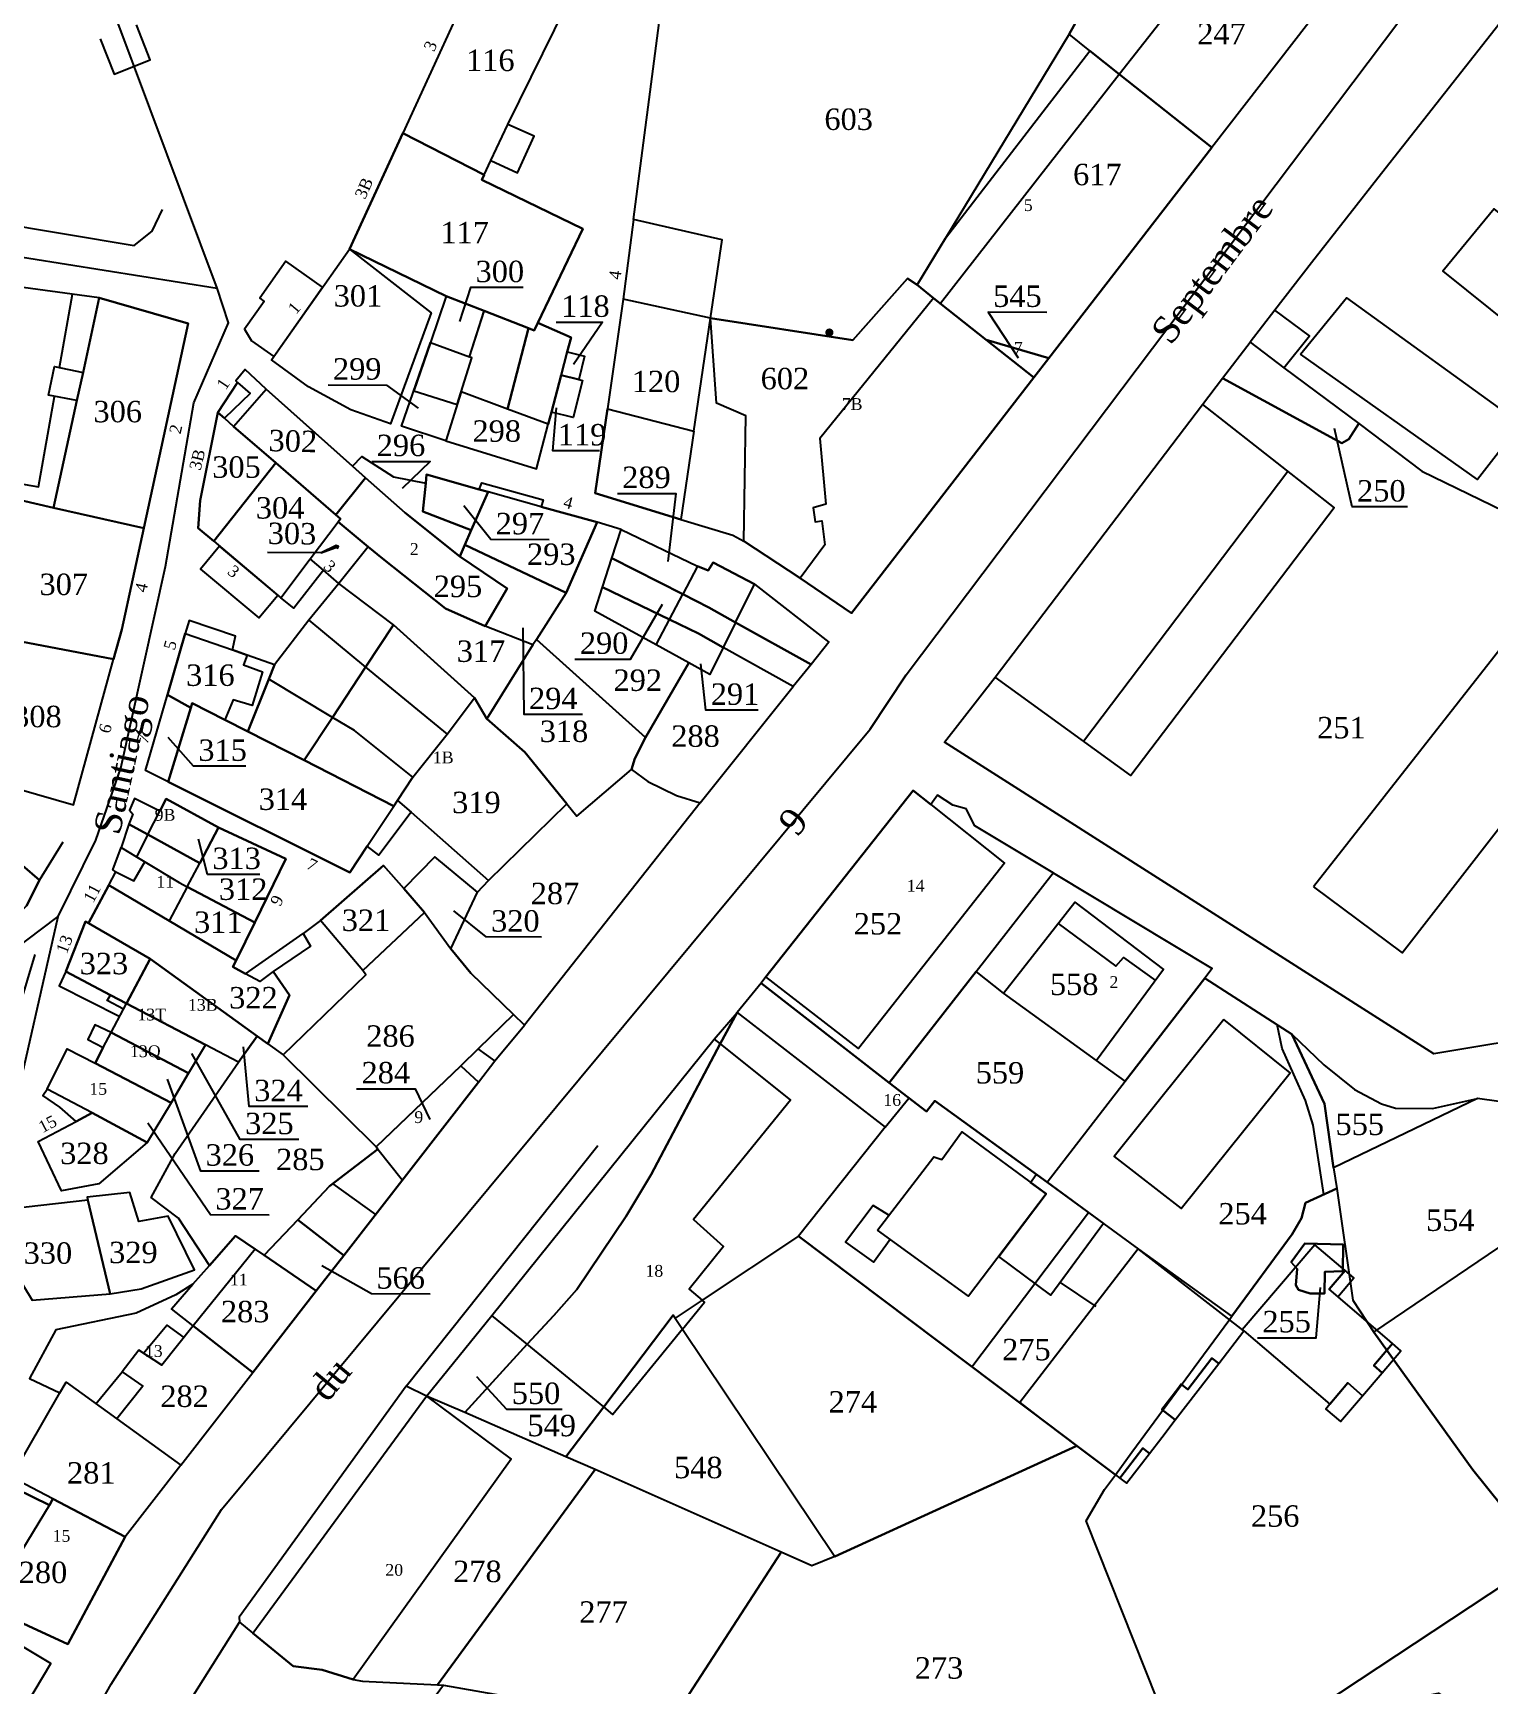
# Model space of a CAD drawing. Extents: x 1207245 to 1207999, y 6153356 to 6154119.
# Drawn here: x 1207515.9 to 1207651.9, y 6153538.1 to 6153692.3 of the extents above; entities that cross this region are included whole.
import ezdxf

# ---------------------------------------------------------------- set-up
doc = ezdxf.new("R2010")
doc.units = 0
doc.linetypes.add('CONTINU', pattern=[0])
doc.layers.get('0').update_dxf_attribs({"linetype": 'CONTINU'})
for name, color, linetype in [('1PARCELLE', 7, 'CONTINU'), ('1TROUPARCELLE', 7, 'CONTINU'), ('1ZONCOMM', 7, 'CONTINU'), ('3BATIDUR', 7, 'CONTINU'), ('3BATILEGER', 7, 'CONTINU'), ('3CHEMIN', 7, 'CONTINU'), ('3CLOTNONMI', 7, 'CONTINU'), ('3FISCLINE', 7, 'CONTINUOUS'), ('3FLECHEPAR', 7, 'CONTINU'), ('3NUMVOIE', 7, 'CONTINU'), ('3PARCELLETEX', 7, 'CONTINU'), ('3SENTIER', 7, 'CONTINU'), ('3ZONCOMMTEX', 7, 'CONTINU')]:
    doc.layers.add(name, color=color, linetype=linetype)
doc.styles.get("Standard").update_dxf_attribs({"font": 'Times New Roman'})

# ---------------------------------------------------------------- blocks, each defined once
blk = doc.blocks.new('CLOTNOMI')
at = {"const_width": 0.38}
blk.add_lwpolyline([(-0.19, 0.37, 1), (0.19, 0.37, 1)], format="xyb", close=True, dxfattribs=at)

msp = doc.modelspace()

# ---------------------------------------------------------------- linework, layer by layer
at = {"layer": '1PARCELLE'}
for points in [[(1207612.66, 6153692.21), (1207615.41, 6153697.13), (1207619.82, 6153697.5), (1207626.75, 6153706.23), (1207629.53, 6153704.02), (1207630, 6153703.64), (1207637.43, 6153697.72), (1207638.05, 6153697.23), (1207625.98, 6153681.64), (1207617.32, 6153688.5), (1207614.59, 6153690.66), (1207612.66, 6153692.21)], [(1207550.45, 6153682.98), (1207558.05, 6153679.1), (1207558.65, 6153680.44), (1207561.15, 6153679.29), (1207562.71, 6153682.71), (1207560.25, 6153683.78), (1207566.78, 6153697.09), (1207561.82, 6153699.38), (1207561.2, 6153699.63), (1207559.94, 6153699.77), (1207558.07, 6153699.64), (1207550.45, 6153682.98)], [(1207579.17, 6153665.7), (1207580.27, 6153673.01), (1207571.99, 6153674.92), (1207574.47, 6153693.98), (1207615.41, 6153697.13), (1207612.66, 6153692.21), (1207601.11, 6153673.18), (1207598.46, 6153668.82), (1207597.58, 6153669.42), (1207592.48, 6153663.66), (1207579.17, 6153665.7)], [(1207598.46, 6153668.82), (1207600.01, 6153667.59), (1207604.92, 6153663.7), (1207610.76, 6153661.96), (1207625.98, 6153681.64), (1207617.32, 6153688.5), (1207614.59, 6153690.66), (1207612.66, 6153692.21), (1207601.11, 6153673.18), (1207598.46, 6153668.82)], [(1207545.47, 6153672.16), (1207554.5, 6153667.76), (1207558.05, 6153666.38), (1207562.17, 6153664.77), (1207562.7, 6153664.56), (1207563.04, 6153665.26), (1207567.24, 6153674.04), (1207557.83, 6153678.61), (1207558.05, 6153679.1), (1207550.45, 6153682.98), (1207545.47, 6153672.16)], [(1207582.3, 6153644.89), (1207582.46, 6153656.6), (1207579.74, 6153657.78), (1207579.17, 6153665.7), (1207580.27, 6153673.01), (1207571.99, 6153674.92), (1207571.03, 6153667.49), (1207569.55, 6153657.23), (1207568.42, 6153649.37), (1207576.39, 6153646.92), (1207581.27, 6153645.44), (1207582.3, 6153644.89)], [(1207545.47, 6153672.16), (1207553.1, 6153666.22), (1207549.28, 6153655.85), (1207545.58, 6153657.16), (1207541.63, 6153659.3), (1207538.17, 6153661.81), (1207545.47, 6153672.16)], [(1207499.31, 6153649.49), (1207510.4, 6153646.39), (1207514.73, 6153648.72), (1207517.84, 6153648.01), (1207520.01, 6153658.01), (1207520.59, 6153660.64), (1207522.1, 6153667.61), (1207502.35, 6153670.27), (1207500.8, 6153662.93), (1207501.4, 6153662.29), (1207499.31, 6153649.49)], [(1207582.3, 6153644.89), (1207582.46, 6153656.6), (1207579.74, 6153657.78), (1207579.17, 6153665.7), (1207592.48, 6153663.66), (1207597.58, 6153669.42), (1207598.46, 6153668.82), (1207600.01, 6153667.59), (1207604.92, 6153663.7), (1207609.37, 6153660.18), (1207592.33, 6153638.16), (1207587.56, 6153641.43), (1207582.3, 6153644.89)], [(1207526.26, 6153646.11), (1207517.84, 6153648.01), (1207520.01, 6153658.01), (1207520.59, 6153660.64), (1207522.1, 6153667.61), (1207530.4, 6153665.2), (1207526.26, 6153646.11)], [(1207558.05, 6153666.38), (1207554.5, 6153667.76), (1207553.03, 6153663.43), (1207556.67, 6153662.11), (1207558.05, 6153666.38)], [(1207562.17, 6153664.77), (1207560.21, 6153657.22), (1207555.89, 6153658.83), (1207554.46, 6153654.27), (1207550.32, 6153655.63), (1207553.03, 6153663.43), (1207556.67, 6153662.11), (1207558.05, 6153666.38), (1207562.17, 6153664.77)], [(1207563.04, 6153665.26), (1207562.7, 6153664.56), (1207562.17, 6153664.77), (1207560.21, 6153657.22), (1207555.89, 6153658.83), (1207554.46, 6153654.27), (1207562.92, 6153651.64), (1207564.02, 6153655.81), (1207564.32, 6153656.94), (1207565.23, 6153660.4), (1207565.79, 6153662.55), (1207566.16, 6153663.91), (1207563.04, 6153665.26)], [(1207604.92, 6153663.7), (1207609.37, 6153660.18), (1207610.76, 6153661.96), (1207604.92, 6153663.7)], [(1207629.58, 6153663.48), (1207632.71, 6153661.07), (1207639.73, 6153655.88), (1207638.78, 6153654.42), (1207638.14, 6153654.04), (1207626.98, 6153660.1), (1207629.58, 6153663.48)], [(1207565.23, 6153660.4), (1207565.79, 6153662.55), (1207567.42, 6153662.15), (1207566.88, 6153659.97), (1207565.23, 6153660.4)], [(1207544.2, 6153647.34), (1207546.97, 6153650.81), (1207545.76, 6153651.89), (1207537.68, 6153659.09), (1207535.73, 6153660.91), (1207534.84, 6153659.87), (1207535.01, 6153659.71), (1207533.16, 6153656.9), (1207533.79, 6153656.36), (1207534.65, 6153655.61), (1207538.59, 6153652.2), (1207544.2, 6153647.34)], [(1207564.32, 6153656.94), (1207565.23, 6153660.4), (1207566.88, 6153659.97), (1207567.23, 6153659.88), (1207566.36, 6153656.45), (1207564.32, 6153656.94)], [(1207639.73, 6153655.88), (1207645.61, 6153651.41), (1207663.09, 6153642.94), (1207697.58, 6153626.35), (1207669.75, 6153600.86), (1207646.72, 6153597.04), (1207601.03, 6153626.12), (1207605.75, 6153632.2), (1207625.12, 6153657.65), (1207626.98, 6153660.1), (1207638.14, 6153654.04), (1207638.78, 6153654.42), (1207639.73, 6153655.88)], [(1207538.59, 6153652.2), (1207534.65, 6153655.61), (1207533.79, 6153656.36), (1207533.16, 6153656.9), (1207531.53, 6153648.69), (1207531.34, 6153646.09), (1207532.79, 6153644.88), (1207538.59, 6153652.2)], [(1207544.41, 6153646.71), (1207544.62, 6153646.98), (1207544.2, 6153647.34), (1207538.59, 6153652.2), (1207532.79, 6153644.88), (1207539.05, 6153639.61), (1207541.79, 6153643.24), (1207544.41, 6153646.71)], [(1207556.83, 6153645.92), (1207556.23, 6153644.54), (1207555.76, 6153643.47), (1207550.67, 6153647.52), (1207546.97, 6153650.81), (1207545.76, 6153651.89), (1207546.63, 6153652.8), (1207549.56, 6153650.9), (1207552.58, 6153650.31), (1207552.3, 6153647.65), (1207556.83, 6153645.92)], [(1207558.13, 6153636.97), (1207554.42, 6153638.59), (1207548.54, 6153643.26), (1207547.2, 6153644.37), (1207544.41, 6153646.71), (1207544.62, 6153646.98), (1207544.2, 6153647.34), (1207546.97, 6153650.81), (1207550.67, 6153647.52), (1207555.76, 6153643.47), (1207560.18, 6153640.47), (1207558.13, 6153636.97)], [(1207557.58, 6153649.71), (1207558.4, 6153649.48), (1207556.83, 6153645.92), (1207552.3, 6153647.65), (1207552.58, 6153650.31), (1207552.66, 6153651.1), (1207557.58, 6153649.71)], [(1207568.58, 6153646.65), (1207565.7, 6153640.07), (1207556.23, 6153644.54), (1207556.83, 6153645.92), (1207558.4, 6153649.48), (1207557.58, 6153649.71), (1207557.81, 6153650.34), (1207563.56, 6153648.75), (1207563.35, 6153648.11), (1207568.58, 6153646.65)], [(1207510.4, 6153646.39), (1207508.29, 6153636.77), (1207512.14, 6153636.02), (1207523.44, 6153633.86), (1207524.21, 6153636.65), (1207526.26, 6153646.11), (1207517.84, 6153648.01), (1207514.73, 6153648.72), (1207510.4, 6153646.39)], [(1207547.2, 6153644.37), (1207544.46, 6153640.95), (1207543.04, 6153642.17), (1207540.26, 6153638.64), (1207539.05, 6153639.61), (1207541.79, 6153643.24), (1207544.41, 6153646.71), (1207547.2, 6153644.37)], [(1207577.14, 6153633.52), (1207574.09, 6153635.2), (1207568.39, 6153638.36), (1207569.1, 6153640.61), (1207569.96, 6153643.31), (1207570.83, 6153645.99), (1207568.58, 6153646.65), (1207565.7, 6153640.07), (1207562.94, 6153635.72), (1207573.12, 6153626.57), (1207577.14, 6153633.52)], [(1207569.96, 6153643.31), (1207570.83, 6153645.99), (1207577.97, 6153642.57), (1207578.97, 6153642.14), (1207579.43, 6153642.91), (1207583.27, 6153640.86), (1207590.22, 6153635.45), (1207588.56, 6153633.37), (1207581.51, 6153637.3), (1207579.02, 6153638.69), (1207576.58, 6153639.94), (1207569.96, 6153643.31)], [(1207565.7, 6153640.07), (1207562.94, 6153635.72), (1207562.59, 6153635.21), (1207558.13, 6153636.97), (1207560.18, 6153640.47), (1207555.76, 6153643.47), (1207556.23, 6153644.54), (1207565.7, 6153640.07)], [(1207535.97, 6153627.11), (1207541.23, 6153624.44), (1207543.87, 6153628.43), (1207546.96, 6153633.13), (1207549.58, 6153637.08), (1207557.15, 6153630.27), (1207558.29, 6153628.3), (1207562.59, 6153635.21), (1207558.13, 6153636.97), (1207554.42, 6153638.59), (1207548.54, 6153643.26), (1207547.2, 6153644.37), (1207544.46, 6153640.95), (1207541.66, 6153637.5), (1207538.47, 6153633.35), (1207537.93, 6153632), (1207535.97, 6153627.11)], [(1207569.1, 6153640.61), (1207569.96, 6153643.31), (1207576.58, 6153639.94), (1207579.02, 6153638.69), (1207581.51, 6153637.3), (1207588.56, 6153633.37), (1207586.91, 6153631.31), (1207580.36, 6153634.97), (1207578.06, 6153636.27), (1207575.35, 6153637.59), (1207569.1, 6153640.61)], [(1207577.14, 6153633.52), (1207574.09, 6153635.2), (1207568.39, 6153638.36), (1207569.1, 6153640.61), (1207575.35, 6153637.59), (1207578.06, 6153636.27), (1207580.36, 6153634.97), (1207579.12, 6153632.44), (1207577.14, 6153633.52)], [(1207508.29, 6153636.77), (1207505.55, 6153624.26), (1207509.52, 6153623.19), (1207519.7, 6153620.26), (1207523.44, 6153633.86), (1207512.14, 6153636.02), (1207508.29, 6153636.77)], [(1207530.64, 6153629.34), (1207530.77, 6153629.78), (1207533.84, 6153628.2), (1207535.97, 6153627.11), (1207537.93, 6153632), (1207538.47, 6153633.35), (1207535.91, 6153634.25), (1207534.54, 6153634.73), (1207534.81, 6153636.01), (1207530.5, 6153637.49), (1207530.12, 6153636.27), (1207528.47, 6153630.55), (1207530.64, 6153629.34)], [(1207558.46, 6153613.2), (1207565.76, 6153620.38), (1207561.83, 6153625.18), (1207558.29, 6153628.3), (1207557.15, 6153630.27), (1207549.58, 6153637.08), (1207546.96, 6153633.13), (1207543.87, 6153628.43), (1207541.23, 6153624.44), (1207549.6, 6153620.16), (1207549.95, 6153620.69), (1207551.21, 6153619.59), (1207558.46, 6153613.2)], [(1207565.76, 6153620.38), (1207566.7, 6153619.21), (1207571.8, 6153623.56), (1207572.12, 6153624.59), (1207573.12, 6153626.57), (1207562.94, 6153635.72), (1207562.59, 6153635.21), (1207558.29, 6153628.3), (1207561.83, 6153625.18), (1207565.76, 6153620.38)], [(1207571.8, 6153623.56), (1207573.32, 6153622.44), (1207576.01, 6153621.14), (1207578.2, 6153620.45), (1207586.91, 6153631.31), (1207580.36, 6153634.97), (1207579.12, 6153632.44), (1207577.14, 6153633.52), (1207573.12, 6153626.57), (1207572.12, 6153624.59), (1207571.8, 6153623.56)], [(1207530.64, 6153629.34), (1207528.53, 6153622.41), (1207526.42, 6153623.47), (1207528.47, 6153630.55), (1207530.64, 6153629.34)], [(1207530.64, 6153629.34), (1207530.77, 6153629.78), (1207533.84, 6153628.2), (1207535.97, 6153627.11), (1207541.23, 6153624.44), (1207549.6, 6153620.16), (1207549.95, 6153620.69), (1207551.21, 6153619.59), (1207548.2, 6153615.59), (1207547.13, 6153616.42), (1207545.51, 6153613.97), (1207528.53, 6153622.41), (1207530.64, 6153629.34)], [(1207561.82, 6153599.7), (1207560.78, 6153600.71), (1207556.81, 6153604.57), (1207554.94, 6153606.84), (1207557.43, 6153612.13), (1207558.46, 6153613.2), (1207565.76, 6153620.38), (1207566.7, 6153619.21), (1207571.8, 6153623.56), (1207573.32, 6153622.44), (1207576.01, 6153621.14), (1207578.2, 6153620.45), (1207561.82, 6153599.7)], [(1207583.9, 6153603.64), (1207595.85, 6153594.31), (1207603.97, 6153604.72), (1207611.18, 6153613.92), (1207603.87, 6153618.31), (1207603.06, 6153619.9), (1207601.79, 6153620.25), (1207600.38, 6153621.18), (1207599.74, 6153620.31), (1207598.1, 6153621.61), (1207584.35, 6153604.23), (1207583.9, 6153603.64)], [(1207524.87, 6153618.48), (1207526.64, 6153617.5), (1207531.48, 6153614.83), (1207533.24, 6153618.17), (1207528.36, 6153620.82), (1207527.77, 6153619.69), (1207525.39, 6153620.86), (1207524.91, 6153619.79), (1207525.22, 6153619.39), (1207524.87, 6153618.48)], [(1207497.29, 6153610.81), (1207498.88, 6153612.21), (1207497.67, 6153614.12), (1207499, 6153618.65), (1207500.24, 6153618.26), (1207498.86, 6153615.82), (1207504.04, 6153611.68), (1207505.2, 6153612.74), (1207509.76, 6153609.17), (1207511.44, 6153610.94), (1207514.93, 6153614.62), (1207516.52, 6153613.24), (1207515.3, 6153610.86), (1207513.46, 6153609.01), (1207508.63, 6153604.05), (1207506.98, 6153605.24), (1207505.52, 6153603.19), (1207504.84, 6153602.56), (1207500.04, 6153607.14), (1207499.62, 6153607.62), (1207498.78, 6153608.62), (1207497.29, 6153610.81)], [(1207524.15, 6153616.3), (1207525.57, 6153615.43), (1207526.36, 6153614.95), (1207529.55, 6153613.02), (1207530.32, 6153612.62), (1207536.62, 6153609.29), (1207539.53, 6153615.24), (1207533.24, 6153618.17), (1207531.48, 6153614.83), (1207526.64, 6153617.5), (1207524.87, 6153618.48), (1207524.15, 6153616.3)], [(1207720.65, 6153615.18), (1207724.72, 6153618.16), (1207742.54, 6153601.88), (1207721.75, 6153590.43), (1207692.89, 6153570.18), (1207659.84, 6153546.45), (1207656.99, 6153549.96), (1207650.35, 6153558.2), (1207641.13, 6153571.05), (1207663.51, 6153586.21), (1207671.93, 6153587.02), (1207675.68, 6153587.39), (1207677.84, 6153582.68), (1207683.01, 6153586.68), (1207720.65, 6153615.18)], [(1207523, 6153612.78), (1207523.66, 6153614.01), (1207523.37, 6153614.22), (1207524.15, 6153616.3), (1207525.57, 6153615.43), (1207526.36, 6153614.95), (1207529.55, 6153613.02), (1207530.32, 6153612.62), (1207536.62, 6153609.29), (1207534.88, 6153605.74), (1207528.64, 6153609.44), (1207523, 6153612.78)], [(1207554.94, 6153606.84), (1207557.43, 6153612.13), (1207553.45, 6153615.41), (1207550.53, 6153612.45), (1207552.47, 6153610.21), (1207554.94, 6153606.84)], [(1207541.13, 6153608.26), (1207541.81, 6153607.09), (1207538.34, 6153604.72), (1207539.87, 6153602.51), (1207537.84, 6153597.96), (1207539.26, 6153596.93), (1207546.99, 6153604.41), (1207546.72, 6153604.81), (1207552.47, 6153610.21), (1207550.53, 6153612.45), (1207548.64, 6153614.62), (1207542.77, 6153609.48), (1207541.13, 6153608.26)], [(1207625.33, 6153604.1), (1207617.89, 6153594.49), (1207615.23, 6153596.42), (1207606.54, 6153602.69), (1207603.97, 6153604.72), (1207611.18, 6153613.92), (1207626.02, 6153605.01), (1207625.33, 6153604.1)], [(1207523, 6153612.78), (1207528.64, 6153609.44), (1207534.88, 6153605.74), (1207534.58, 6153605.14), (1207535.74, 6153604.51), (1207541.13, 6153608.26), (1207541.81, 6153607.09), (1207538.34, 6153604.72), (1207539.87, 6153602.51), (1207537.84, 6153597.96), (1207536.83, 6153598.69), (1207526.85, 6153605.91), (1207521.11, 6153609.22), (1207523, 6153612.78)], [(1207521.11, 6153609.22), (1207526.85, 6153605.91), (1207524.64, 6153601.73), (1207523.14, 6153602.52), (1207518.97, 6153604.71), (1207520.82, 6153609.39), (1207521.11, 6153609.22)], [(1207560.78, 6153600.71), (1207557.48, 6153597.49), (1207555.85, 6153595.91), (1207547.97, 6153588.34), (1207539.26, 6153596.93), (1207546.99, 6153604.41), (1207546.72, 6153604.81), (1207552.47, 6153610.21), (1207554.94, 6153606.84), (1207556.81, 6153604.57), (1207560.78, 6153600.71)], [(1207526.85, 6153605.91), (1207536.83, 6153598.69), (1207535.1, 6153596.24), (1207532.02, 6153597.86), (1207524.64, 6153601.73), (1207526.85, 6153605.91)], [(1207595.85, 6153594.31), (1207599.33, 6153591.64), (1207600.11, 6153592.63), (1207610.61, 6153585.04), (1207617.89, 6153594.49), (1207615.23, 6153596.42), (1207606.54, 6153602.69), (1207603.97, 6153604.72), (1207595.85, 6153594.31)], [(1207581.66, 6153600.9), (1207595.48, 6153590.18), (1207587.4, 6153580.02), (1207608.31, 6153564.25), (1207609.17, 6153563.6), (1207613.39, 6153560.44), (1207616.98, 6153557.74), (1207618.53, 6153559.85), (1207625.2, 6153568.92), (1207627.66, 6153572.26), (1207627.86, 6153572.53), (1207619.16, 6153578.79), (1207610.61, 6153585.04), (1207600.11, 6153592.63), (1207599.33, 6153591.64), (1207595.85, 6153594.31), (1207583.9, 6153603.64), (1207581.66, 6153600.9)], [(1207637.65, 6153584.45), (1207634.75, 6153583.11), (1207634.35, 6153581.68), (1207633.5, 6153580.2), (1207627.86, 6153572.53), (1207619.16, 6153578.79), (1207610.61, 6153585.04), (1207617.89, 6153594.49), (1207625.33, 6153604.1), (1207633.47, 6153598.87), (1207636.5, 6153592.36), (1207637.36, 6153586.39), (1207637.65, 6153584.45)], [(1207524.64, 6153601.73), (1207532.02, 6153597.86), (1207530.43, 6153595.21), (1207523.22, 6153599.01), (1207524.36, 6153601.19), (1207522.85, 6153602.02), (1207523.14, 6153602.52), (1207524.64, 6153601.73)], [(1207530.43, 6153595.21), (1207523.22, 6153599.01), (1207521.68, 6153599.74), (1207521.02, 6153598.37), (1207522.48, 6153597.63), (1207521.71, 6153596.15), (1207528.8, 6153592.47), (1207530.43, 6153595.21)], [(1207540.64, 6153581.53), (1207544.93, 6153578.2), (1207557.5, 6153594.37), (1207559.05, 6153596.38), (1207561.82, 6153599.7), (1207560.78, 6153600.71), (1207557.48, 6153597.49), (1207555.85, 6153595.91), (1207547.97, 6153588.34), (1207548.12, 6153588.12), (1207543.59, 6153584.66), (1207540.64, 6153581.53)], [(1207556.23, 6153563.55), (1207552.65, 6153565.07), (1207558.75, 6153572.6), (1207579.51, 6153598.4), (1207581.66, 6153600.9), (1207580.09, 6153597.95), (1207573.62, 6153585.76), (1207571.29, 6153581.86), (1207566.69, 6153575.03), (1207564.54, 6153572.61), (1207562.05, 6153569.91), (1207556.23, 6153563.55)], [(1207565.67, 6153559.4), (1207556.23, 6153563.55), (1207562.05, 6153569.91), (1207564.54, 6153572.61), (1207566.69, 6153575.03), (1207571.29, 6153581.86), (1207573.62, 6153585.76), (1207580.09, 6153597.95), (1207581.66, 6153600.9), (1207595.48, 6153590.18), (1207587.4, 6153580.02), (1207578.39, 6153574.02), (1207575.88, 6153572.34), (1207575.7, 6153572.62), (1207569.21, 6153564.06), (1207565.67, 6153559.4)], [(1207536.83, 6153598.69), (1207537.84, 6153597.96), (1207539.26, 6153596.93), (1207547.97, 6153588.34), (1207548.12, 6153588.12), (1207543.59, 6153584.66), (1207540.64, 6153581.53), (1207537.5, 6153578.22), (1207536.67, 6153578.78), (1207534.82, 6153580.04), (1207532.39, 6153577.28), (1207529.5, 6153581.7), (1207526.96, 6153583.63), (1207529.19, 6153587.74), (1207535.1, 6153596.24), (1207536.83, 6153598.69)], [(1207650.81, 6153592.85), (1207637.36, 6153586.39), (1207636.5, 6153592.36), (1207633.47, 6153598.87), (1207636.45, 6153596), (1207639.31, 6153593.71), (1207641.84, 6153592.35), (1207643.13, 6153591.95), (1207646.59, 6153591.92), (1207650.81, 6153592.85)], [(1207521.71, 6153596.15), (1207528.8, 6153592.47), (1207526.58, 6153588.74), (1207521.43, 6153591.51), (1207519.94, 6153590.71), (1207518.42, 6153592.06), (1207516.82, 6153593.15), (1207517.25, 6153593.74), (1207519.11, 6153597.49), (1207521.71, 6153596.15)], [(1207641.13, 6153571.05), (1207663.51, 6153586.21), (1207671.93, 6153587.02), (1207658.56, 6153591.76), (1207650.81, 6153592.85), (1207637.36, 6153586.39), (1207637.65, 6153584.45), (1207639.16, 6153574.02), (1207641.13, 6153571.05)], [(1207519.94, 6153590.71), (1207521.43, 6153591.51), (1207526.58, 6153588.74), (1207522.07, 6153584.9), (1207518.56, 6153584.25), (1207516.38, 6153588.83), (1207519.94, 6153590.71)], [(1207614.26, 6153553.44), (1207615.98, 6153556.37), (1207616.98, 6153557.74), (1207618.53, 6153559.85), (1207625.2, 6153568.92), (1207627.66, 6153572.26), (1207627.86, 6153572.53), (1207633.5, 6153580.2), (1207634.35, 6153581.68), (1207634.75, 6153583.11), (1207637.65, 6153584.45), (1207639.16, 6153574.02), (1207641.13, 6153571.05), (1207650.35, 6153558.2), (1207656.99, 6153549.96), (1207624.25, 6153528.31), (1207614.26, 6153553.44)], [(1207521.03, 6153583.38), (1207510.84, 6153582.21), (1207515.83, 6153574.02), (1207523.11, 6153574.61), (1207521.03, 6153583.38)], [(1207521.03, 6153583.38), (1207523.11, 6153574.61), (1207526.01, 6153575.08), (1207530.99, 6153576.86), (1207528.52, 6153581.88), (1207525.79, 6153581.38), (1207524.94, 6153584.09), (1207520.97, 6153583.65), (1207521.03, 6153583.38)], [(1207540.64, 6153581.53), (1207544.93, 6153578.2), (1207542.35, 6153574.89), (1207537.5, 6153578.22), (1207540.64, 6153581.53)], [(1207532.39, 6153577.28), (1207534.82, 6153580.04), (1207536.67, 6153578.78), (1207537.5, 6153578.22), (1207542.35, 6153574.89), (1207536.44, 6153567.28), (1207530.88, 6153571.63), (1207528.83, 6153573.23), (1207530.85, 6153575.53), (1207532.39, 6153577.28)], [(1207590.78, 6153550.09), (1207613.39, 6153560.44), (1207609.17, 6153563.6), (1207608.31, 6153564.25), (1207587.4, 6153580.02), (1207578.39, 6153574.02), (1207575.88, 6153572.34), (1207576.57, 6153571.32), (1207590.78, 6153550.09)], [(1207634.67, 6153579.33), (1207633.39, 6153577.57), (1207633.96, 6153576.97), (1207633.84, 6153575.44), (1207634.09, 6153575.01), (1207635.18, 6153574.66), (1207636.52, 6153574.67), (1207636.54, 6153576.68), (1207638.21, 6153576.74), (1207638.24, 6153579.23), (1207634.67, 6153579.33)], [(1207536.44, 6153567.28), (1207530.88, 6153571.63), (1207528.83, 6153573.23), (1207530.85, 6153575.53), (1207529.24, 6153574.54), (1207525.56, 6153572.82), (1207518.03, 6153571.26), (1207515.59, 6153566.72), (1207518.43, 6153565.38), (1207519, 6153566.37), (1207523.74, 6153562.95), (1207529.72, 6153558.63), (1207536.44, 6153567.28)], [(1207568.41, 6153558.24), (1207565.67, 6153559.4), (1207569.21, 6153564.06), (1207575.7, 6153572.62), (1207575.88, 6153572.34), (1207576.57, 6153571.32), (1207590.78, 6153550.09), (1207588.65, 6153549.22), (1207585.78, 6153550.51), (1207568.41, 6153558.24)], [(1207518.43, 6153565.38), (1207519, 6153566.37), (1207523.74, 6153562.95), (1207529.72, 6153558.63), (1207524.52, 6153551.93), (1207517.75, 6153555.48), (1207517.44, 6153554.91), (1207512.77, 6153557.17), (1207513.16, 6153557.9), (1207513.9, 6153557.5), (1207518.43, 6153565.38)], [(1207553.67, 6153538.12), (1207568.41, 6153558.24), (1207565.67, 6153559.4), (1207556.23, 6153563.55), (1207552.65, 6153565.07), (1207550.77, 6153565.99), (1207535.16, 6153544.45), (1207535.19, 6153543.96), (1207536.45, 6153542.96), (1207540.21, 6153539.85), (1207542.9, 6153539.51), (1207545.8, 6153538.63), (1207546.68, 6153538.47), (1207553.67, 6153538.12)], [(1207620.67, 6153525.75), (1207624.49, 6153527.63), (1207624.25, 6153528.31), (1207614.26, 6153553.44), (1207615.98, 6153556.37), (1207616.98, 6153557.74), (1207613.39, 6153560.44), (1207590.78, 6153550.09), (1207588.65, 6153549.22), (1207585.78, 6153550.51), (1207575.32, 6153534.39), (1207620.67, 6153525.75)], [(1207554.24, 6153538.1), (1207566.86, 6153535.87), (1207575.32, 6153534.39), (1207585.78, 6153550.51), (1207568.41, 6153558.24), (1207553.67, 6153538.12), (1207554.24, 6153538.1)], [(1207524.52, 6153551.93), (1207517.75, 6153555.48), (1207517.44, 6153554.91), (1207512.77, 6153557.17), (1207508.03, 6153547.05), (1207519.16, 6153541.93), (1207524.52, 6153551.93)], [(1207503.27, 6153545.71), (1207492.88, 6153549.61), (1207486.32, 6153532.55), (1207484.23, 6153527.48), (1207473.86, 6153503.1), (1207487.81, 6153496.76), (1207488.33, 6153496.22), (1207490.49, 6153494.68), (1207517.59, 6153540.11), (1207509.62, 6153544.87), (1207503.27, 6153545.71)], [(1207659.84, 6153546.45), (1207656.99, 6153549.96), (1207624.25, 6153528.31), (1207624.49, 6153527.63), (1207632.6, 6153531.65), (1207637.97, 6153534.74), (1207640.1, 6153535.77), (1207642.86, 6153536.49), (1207647.15, 6153537.35), (1207652.78, 6153533.33), (1207653.63, 6153532.72), (1207655.45, 6153535.34), (1207660.44, 6153531.65), (1207669.59, 6153534.69), (1207659.84, 6153546.45)], [(1207537.69, 6153515.63), (1207519.12, 6153518.5), (1207535.19, 6153543.96), (1207536.45, 6153542.96), (1207540.21, 6153539.85), (1207542.9, 6153539.51), (1207545.8, 6153538.63), (1207546.68, 6153538.47), (1207553.67, 6153538.12), (1207554.24, 6153538.1), (1207548.1, 6153529.76), (1207540.47, 6153519.4), (1207537.69, 6153515.63)]]:
    msp.add_lwpolyline(points, close=True, dxfattribs=at)
msp.add_lwpolyline([(1207659.48, 6153701.64), (1207641.82, 6153679.22), (1207635.28, 6153670.87), (1207631.88, 6153666.44), (1207629.58, 6153663.48), (1207632.71, 6153661.07), (1207639.73, 6153655.88), (1207645.61, 6153651.41), (1207663.09, 6153642.94), (1207697.58, 6153626.35), (1207722.03, 6153648.53), (1207727.5, 6153653.58), (1207732.37, 6153659.89), (1207744.49, 6153680.6), (1207749.44, 6153688.99)], dxfattribs=at)
at = {"layer": '1TROUPARCELLE'}
msp.add_lwpolyline([(1207634.09, 6153575.01), (1207633.84, 6153575.44), (1207633.96, 6153576.97), (1207633.39, 6153577.57), (1207634.67, 6153579.33), (1207638.24, 6153579.23), (1207638.21, 6153576.74), (1207636.54, 6153576.68), (1207636.52, 6153574.67), (1207635.18, 6153574.66), (1207634.09, 6153575.01)], close=True, dxfattribs=at)
at = {"layer": '1ZONCOMM'}
for points in [[(1207450.02, 6153434.29), (1207453.92, 6153438.85), (1207457.57, 6153444.26), (1207473.57, 6153454.8), (1207494.66, 6153487.86), (1207523.22, 6153538.19), (1207533.52, 6153554.5), (1207594.07, 6153627.35), (1207597.46, 6153632.4), (1207650.7, 6153703.04), (1207645.2, 6153719.33), (1207644.94, 6153747.03)], [(1207450.02, 6153434.29), (1207453.92, 6153438.85), (1207457.57, 6153444.26), (1207473.57, 6153454.8), (1207494.66, 6153487.86), (1207523.22, 6153538.19), (1207533.52, 6153554.5), (1207594.07, 6153627.35), (1207597.46, 6153632.4), (1207650.7, 6153703.04), (1207645.2, 6153719.33), (1207644.94, 6153747.03)], [(1207513.88, 6153590.48), (1207518.25, 6153609.85), (1207521.77, 6153616.97), (1207524.12, 6153623.69), (1207528.3, 6153642.53), (1207530.94, 6153657.81), (1207534.16, 6153665.28), (1207533.12, 6153668.5), (1207523.67, 6153693.73), (1207513.19, 6153721.74)], [(1207404.64, 6153652.74), (1207412.51, 6153660.37), (1207427.86, 6153662.38), (1207434.79, 6153664.69), (1207444.41, 6153667.1), (1207452.64, 6153672.52), (1207472.3, 6153678.64), (1207489.4, 6153675.64), (1207501.42, 6153673.54), (1207533.12, 6153668.5)], [(1207421.69, 6153515.15), (1207480.48, 6153577.72), (1207490.54, 6153588.06), (1207492.15, 6153590.15), (1207518.25, 6153609.85)]]:
    msp.add_lwpolyline(points, dxfattribs=at)
at = {"layer": '3BATIDUR'}
for points in [[(1207617.32, 6153688.5), (1207629.53, 6153704.02), (1207630, 6153703.64), (1207637.43, 6153697.72), (1207638.05, 6153697.23), (1207625.98, 6153681.64), (1207617.32, 6153688.5)], [(1207558.07, 6153699.64), (1207550.45, 6153682.98), (1207558.05, 6153679.1), (1207558.65, 6153680.44), (1207561.15, 6153679.29), (1207562.71, 6153682.71), (1207560.25, 6153683.78), (1207566.78, 6153697.09), (1207561.82, 6153699.38), (1207561.14, 6153698.12), (1207558.07, 6153699.64)], [(1207601.11, 6153673.18), (1207614.59, 6153690.66), (1207617.32, 6153688.5), (1207625.98, 6153681.64), (1207610.76, 6153661.96), (1207604.92, 6153663.7), (1207600.01, 6153667.59), (1207598.46, 6153668.82), (1207601.11, 6153673.18)], [(1207562.17, 6153664.77), (1207558.05, 6153666.38), (1207554.5, 6153667.76), (1207545.47, 6153672.16), (1207550.45, 6153682.98), (1207558.05, 6153679.1), (1207557.83, 6153678.61), (1207567.24, 6153674.04), (1207563.04, 6153665.26), (1207562.7, 6153664.56), (1207562.17, 6153664.77)], [(1207663.17, 6153657.56), (1207667.88, 6153663.47), (1207652.35, 6153675.93), (1207647.56, 6153670.1), (1207663.17, 6153657.56)], [(1207545.47, 6153672.16), (1207553.1, 6153666.22), (1207549.28, 6153655.85), (1207545.58, 6153657.16), (1207541.63, 6153659.3), (1207538.17, 6153661.81), (1207545.47, 6153672.16)], [(1207520.59, 6153660.64), (1207520.01, 6153658.01), (1207517.84, 6153648.01), (1207526.26, 6153646.11), (1207530.4, 6153665.2), (1207522.1, 6153667.61), (1207520.59, 6153660.64)], [(1207554.5, 6153667.76), (1207553.03, 6153663.43), (1207551.47, 6153658.92), (1207555.52, 6153657.65), (1207556.89, 6153662.02), (1207556.67, 6153662.11), (1207558.05, 6153666.37), (1207554.5, 6153667.76)], [(1207604.92, 6153663.7), (1207600.01, 6153667.59), (1207589.38, 6153654.48), (1207589.94, 6153648.35), (1207588.76, 6153648.01), (1207588.96, 6153646.68), (1207589.57, 6153646.8), (1207589.86, 6153644.56), (1207587.56, 6153641.43), (1207592.33, 6153638.16), (1207609.37, 6153660.18), (1207604.92, 6153663.7)], [(1207634.28, 6153662.34), (1207638.57, 6153667.62), (1207654.83, 6153655.83), (1207650.78, 6153650.66), (1207634.28, 6153662.34)], [(1207560.21, 6153657.22), (1207555.89, 6153658.83), (1207556.89, 6153662.02), (1207556.67, 6153662.11), (1207558.05, 6153666.38), (1207562.17, 6153664.77), (1207560.21, 6153657.22)], [(1207577.61, 6153655.16), (1207579.17, 6153665.7), (1207571.03, 6153667.49), (1207569.55, 6153657.23), (1207577.61, 6153655.16)], [(1207632.71, 6153661.07), (1207635.11, 6153664.05), (1207631.88, 6153666.44), (1207629.58, 6153663.48), (1207632.71, 6153661.07)], [(1207560.21, 6153657.22), (1207562.17, 6153664.77), (1207562.7, 6153664.56), (1207563.04, 6153665.26), (1207566.16, 6153663.91), (1207565.79, 6153662.55), (1207565.23, 6153660.4), (1207564.32, 6153656.94), (1207564.02, 6153655.81), (1207560.21, 6153657.22)], [(1207604.92, 6153663.7), (1207610.76, 6153661.96), (1207609.37, 6153660.18), (1207604.92, 6153663.7)], [(1207565.23, 6153660.4), (1207565.79, 6153662.55), (1207567.42, 6153662.15), (1207566.88, 6153659.97), (1207565.23, 6153660.4)], [(1207520.59, 6153660.64), (1207520.01, 6153658.01), (1207517.36, 6153658.52), (1207517.93, 6153661.2), (1207520.59, 6153660.64)], [(1207565.23, 6153660.4), (1207566.88, 6153659.97), (1207567.23, 6153659.88), (1207566.36, 6153656.45), (1207564.32, 6153656.94), (1207565.23, 6153660.4)], [(1207533.79, 6153656.36), (1207533.16, 6153656.9), (1207535.01, 6153659.71), (1207536.19, 6153658.69), (1207533.79, 6153656.36)], [(1207544.2, 6153647.34), (1207538.59, 6153652.2), (1207534.65, 6153655.61), (1207537.68, 6153659.09), (1207545.76, 6153651.89), (1207546.97, 6153650.81), (1207544.2, 6153647.34)], [(1207560.21, 6153657.22), (1207555.89, 6153658.83), (1207554.46, 6153654.27), (1207562.92, 6153651.64), (1207564.02, 6153655.81), (1207560.21, 6153657.22)], [(1207533.16, 6153656.9), (1207533.79, 6153656.36), (1207534.65, 6153655.61), (1207538.59, 6153652.2), (1207532.79, 6153644.88), (1207531.34, 6153646.09), (1207531.53, 6153648.69), (1207533.16, 6153656.9)], [(1207577.61, 6153655.16), (1207576.39, 6153646.92), (1207568.42, 6153649.37), (1207569.55, 6153657.23), (1207577.61, 6153655.16)], [(1207605.75, 6153632.2), (1207625.12, 6153657.65), (1207637.41, 6153648), (1207618.44, 6153623.01), (1207605.75, 6153632.2)], [(1207541.79, 6153643.24), (1207544.41, 6153646.71), (1207544.62, 6153646.98), (1207544.2, 6153647.34), (1207538.59, 6153652.2), (1207532.79, 6153644.88), (1207539.05, 6153639.61), (1207541.79, 6153643.24)], [(1207556.83, 6153645.92), (1207556.23, 6153644.54), (1207555.76, 6153643.47), (1207550.67, 6153647.52), (1207546.97, 6153650.81), (1207545.76, 6153651.89), (1207546.63, 6153652.8), (1207549.56, 6153650.9), (1207552.58, 6153650.31), (1207552.3, 6153647.65), (1207556.83, 6153645.92)], [(1207555.76, 6153643.47), (1207550.67, 6153647.52), (1207546.97, 6153650.81), (1207544.2, 6153647.34), (1207544.62, 6153646.98), (1207544.41, 6153646.71), (1207547.2, 6153644.37), (1207548.54, 6153643.26), (1207554.42, 6153638.59), (1207558.13, 6153636.97), (1207560.18, 6153640.47), (1207555.76, 6153643.47)], [(1207556.83, 6153645.92), (1207558.4, 6153649.48), (1207557.58, 6153649.71), (1207552.66, 6153651.1), (1207552.58, 6153650.31), (1207552.3, 6153647.65), (1207556.83, 6153645.92)], [(1207565.7, 6153640.07), (1207568.58, 6153646.65), (1207563.35, 6153648.11), (1207558.4, 6153649.48), (1207556.83, 6153645.92), (1207556.23, 6153644.54), (1207565.7, 6153640.07)], [(1207512.14, 6153636.02), (1207514.73, 6153648.72), (1207517.84, 6153648.01), (1207526.26, 6153646.11), (1207524.21, 6153636.65), (1207523.44, 6153633.86), (1207512.14, 6153636.02)], [(1207547.2, 6153644.37), (1207544.46, 6153640.95), (1207543.04, 6153642.17), (1207541.79, 6153643.24), (1207544.41, 6153646.71), (1207547.2, 6153644.37)], [(1207576.58, 6153639.94), (1207579.02, 6153638.69), (1207581.51, 6153637.3), (1207583.27, 6153640.86), (1207579.43, 6153642.91), (1207578.97, 6153642.14), (1207577.97, 6153642.57), (1207576.58, 6153639.94)], [(1207546.96, 6153633.13), (1207549.58, 6153637.08), (1207544.46, 6153640.95), (1207541.66, 6153637.5), (1207546.96, 6153633.13)], [(1207580.36, 6153634.97), (1207578.06, 6153636.27), (1207575.35, 6153637.59), (1207576.58, 6153639.94), (1207579.02, 6153638.69), (1207581.51, 6153637.3), (1207580.36, 6153634.97)], [(1207635.48, 6153612.62), (1207643.77, 6153606.47), (1207663.58, 6153631.99), (1207655.62, 6153638.27), (1207635.48, 6153612.62)], [(1207554.58, 6153626.87), (1207557.15, 6153630.27), (1207549.58, 6153637.08), (1207546.96, 6153633.13), (1207554.58, 6153626.87)], [(1207575.35, 6153637.59), (1207578.06, 6153636.27), (1207580.36, 6153634.97), (1207579.12, 6153632.44), (1207577.14, 6153633.52), (1207574.09, 6153635.2), (1207575.35, 6153637.59)], [(1207512.14, 6153636.02), (1207509.52, 6153623.19), (1207519.7, 6153620.26), (1207523.44, 6153633.86), (1207512.14, 6153636.02)], [(1207533.84, 6153628.2), (1207530.77, 6153629.78), (1207530.64, 6153629.34), (1207528.47, 6153630.55), (1207530.12, 6153636.27), (1207534.54, 6153634.73), (1207535.91, 6153634.25), (1207535.57, 6153633.34), (1207537.34, 6153632.7), (1207536.38, 6153629.54), (1207534.6, 6153630.07), (1207533.84, 6153628.2)], [(1207537.93, 6153632), (1207538.47, 6153633.35), (1207535.91, 6153634.25), (1207535.57, 6153633.34), (1207537.34, 6153632.7), (1207536.38, 6153629.54), (1207534.6, 6153630.07), (1207533.84, 6153628.2), (1207535.97, 6153627.11), (1207537.93, 6153632)], [(1207530.64, 6153629.34), (1207528.53, 6153622.41), (1207526.42, 6153623.47), (1207528.47, 6153630.55), (1207530.64, 6153629.34)], [(1207543.87, 6153628.43), (1207537.93, 6153632), (1207535.97, 6153627.11), (1207541.23, 6153624.44), (1207543.87, 6153628.43)], [(1207549.6, 6153620.16), (1207541.23, 6153624.44), (1207535.97, 6153627.11), (1207533.84, 6153628.2), (1207530.77, 6153629.78), (1207530.64, 6153629.34), (1207528.53, 6153622.41), (1207545.51, 6153613.97), (1207547.13, 6153616.42), (1207549.6, 6153620.16)], [(1207551.38, 6153622.85), (1207545.92, 6153627.2), (1207543.87, 6153628.43), (1207541.23, 6153624.44), (1207549.6, 6153620.16), (1207549.95, 6153620.69), (1207551.38, 6153622.85)], [(1207584.35, 6153604.23), (1207598.1, 6153621.61), (1207599.74, 6153620.31), (1207606.64, 6153614.83), (1207593, 6153597.54), (1207584.35, 6153604.23)], [(1207531.48, 6153614.83), (1207526.64, 6153617.5), (1207527.77, 6153619.69), (1207528.36, 6153620.82), (1207533.24, 6153618.17), (1207531.48, 6153614.83)], [(1207531.48, 6153614.83), (1207526.64, 6153617.5), (1207525.57, 6153615.43), (1207526.36, 6153614.95), (1207529.55, 6153613.02), (1207530.32, 6153612.62), (1207531.48, 6153614.83)], [(1207530.32, 6153612.62), (1207531.48, 6153614.83), (1207533.24, 6153618.17), (1207539.53, 6153615.24), (1207536.62, 6153609.29), (1207530.32, 6153612.62)], [(1207511.44, 6153610.94), (1207513.46, 6153609.01), (1207515.3, 6153610.86), (1207516.52, 6153613.24), (1207514.93, 6153614.62), (1207511.44, 6153610.94)], [(1207528.64, 6153609.44), (1207523, 6153612.78), (1207523.66, 6153614.01), (1207525.34, 6153613.17), (1207526.36, 6153614.95), (1207529.55, 6153613.02), (1207530.32, 6153612.62), (1207528.64, 6153609.44)], [(1207552.47, 6153610.21), (1207546.72, 6153604.81), (1207542.77, 6153609.48), (1207548.64, 6153614.62), (1207550.53, 6153612.45), (1207552.47, 6153610.21)], [(1207538.34, 6153604.72), (1207537.09, 6153603.78), (1207535.74, 6153604.51), (1207534.58, 6153605.14), (1207534.88, 6153605.74), (1207528.64, 6153609.44), (1207523, 6153612.78), (1207521.11, 6153609.22), (1207526.85, 6153605.91), (1207536.83, 6153598.69), (1207537.84, 6153597.96), (1207539.87, 6153602.51), (1207538.34, 6153604.72)], [(1207530.32, 6153612.62), (1207528.64, 6153609.44), (1207534.88, 6153605.74), (1207536.62, 6153609.29), (1207530.32, 6153612.62)], [(1207615.23, 6153596.42), (1207606.54, 6153602.69), (1207613.21, 6153611.18), (1207621.48, 6153604.89), (1207615.23, 6153596.42)], [(1207524.64, 6153601.73), (1207526.85, 6153605.91), (1207521.11, 6153609.22), (1207520.82, 6153609.39), (1207518.97, 6153604.71), (1207523.14, 6153602.52), (1207524.64, 6153601.73)], [(1207524.64, 6153601.73), (1207526.85, 6153605.91), (1207536.83, 6153598.69), (1207535.1, 6153596.24), (1207532.02, 6153597.86), (1207524.64, 6153601.73)], [(1207524.64, 6153601.73), (1207532.02, 6153597.86), (1207530.43, 6153595.21), (1207523.22, 6153599.01), (1207524.36, 6153601.19), (1207524.64, 6153601.73)], [(1207627.12, 6153600.22), (1207616.87, 6153587.44), (1207623.12, 6153582.58), (1207633.29, 6153595.26), (1207627.12, 6153600.22)], [(1207523.22, 6153599.01), (1207530.43, 6153595.21), (1207528.8, 6153592.47), (1207521.71, 6153596.15), (1207522.48, 6153597.63), (1207523.22, 6153599.01)], [(1207580.09, 6153597.95), (1207573.62, 6153585.76), (1207571.29, 6153581.86), (1207566.69, 6153575.03), (1207564.54, 6153572.61), (1207562.05, 6153569.91), (1207558.75, 6153572.6), (1207579.51, 6153598.4), (1207580.09, 6153597.95)], [(1207521.43, 6153591.51), (1207517.25, 6153593.74), (1207519.11, 6153597.49), (1207521.71, 6153596.15), (1207528.8, 6153592.47), (1207526.58, 6153588.74), (1207521.43, 6153591.51)], [(1207569.21, 6153564.06), (1207562.05, 6153569.91), (1207564.54, 6153572.61), (1207566.69, 6153575.03), (1207571.29, 6153581.86), (1207573.62, 6153585.76), (1207580.09, 6153597.95), (1207586.65, 6153592.71), (1207577.6, 6153581.55), (1207580.38, 6153579.04), (1207577.17, 6153575.06), (1207578.39, 6153574.02), (1207575.88, 6153572.34), (1207575.7, 6153572.62), (1207569.21, 6153564.06)], [(1207540.64, 6153581.53), (1207543.59, 6153584.66), (1207548.12, 6153588.12), (1207547.97, 6153588.34), (1207555.85, 6153595.91), (1207557.5, 6153594.37), (1207544.93, 6153578.2), (1207540.64, 6153581.53)], [(1207594.77, 6153580.58), (1207600.04, 6153587.42), (1207600.78, 6153587.16), (1207602.65, 6153589.74), (1207610.51, 6153583.96), (1207603.28, 6153574.41), (1207594.77, 6153580.58)], [(1207521.03, 6153583.38), (1207510.84, 6153582.21), (1207515.83, 6153574.02), (1207523.11, 6153574.61), (1207521.03, 6153583.38)], [(1207523.11, 6153574.61), (1207526.01, 6153575.08), (1207530.99, 6153576.86), (1207528.52, 6153581.88), (1207525.79, 6153581.38), (1207524.94, 6153584.09), (1207520.97, 6153583.65), (1207521.03, 6153583.38), (1207523.11, 6153574.61)], [(1207540.64, 6153581.53), (1207537.5, 6153578.22), (1207542.35, 6153574.89), (1207544.93, 6153578.2), (1207540.64, 6153581.53)], [(1207530.88, 6153571.63), (1207536.44, 6153567.28), (1207542.35, 6153574.89), (1207537.5, 6153578.22), (1207536.67, 6153578.78), (1207530.88, 6153571.63)], [(1207608.07, 6153564.49), (1207610.9, 6153562.31), (1207612.49, 6153561.12), (1207613.39, 6153560.44), (1207617, 6153557.72), (1207617.4, 6153557.42), (1207619.54, 6153560.22), (1207620.18, 6153559.73), (1207621.31, 6153561.21), (1207622.55, 6153562.85), (1207621.31, 6153563.82), (1207622.8, 6153565.76), (1207623.13, 6153566.18), (1207623.76, 6153565.69), (1207626, 6153568.61), (1207626.63, 6153568.13), (1207628.98, 6153571.16), (1207619.1, 6153578.83), (1207608.07, 6153564.49)], [(1207628.83, 6153571.25), (1207628.98, 6153571.16), (1207637, 6153564.31), (1207638.7, 6153566.32), (1207640.07, 6153565.11), (1207641.89, 6153567.24), (1207641.1, 6153567.92), (1207642.86, 6153569.98), (1207642.35, 6153570.41), (1207642.35, 6153570.41), (1207636.93, 6153575.05), (1207638.43, 6153576.8), (1207635.6, 6153579.2), (1207628.83, 6153571.25)], [(1207578.39, 6153574.02), (1207575.88, 6153572.34), (1207576.57, 6153571.32), (1207578.61, 6153573.84), (1207578.39, 6153574.02)], [(1207569.21, 6153564.06), (1207575.7, 6153572.62), (1207575.88, 6153572.34), (1207576.57, 6153571.32), (1207570.07, 6153563.35), (1207569.21, 6153564.06)], [(1207530.88, 6153571.63), (1207527.93, 6153567.98), (1207525.78, 6153569.38), (1207524.25, 6153567.34), (1207526.16, 6153566.01), (1207523.74, 6153562.95), (1207529.72, 6153558.63), (1207536.44, 6153567.28), (1207530.88, 6153571.63)], [(1207517.75, 6153555.48), (1207513.9, 6153557.5), (1207518.43, 6153565.38), (1207519, 6153566.37), (1207523.74, 6153562.95), (1207529.72, 6153558.63), (1207524.52, 6153551.93), (1207517.75, 6153555.48)], [(1207552.65, 6153565.07), (1207560.55, 6153559.18), (1207545.8, 6153538.63), (1207542.9, 6153539.51), (1207540.21, 6153539.85), (1207536.45, 6153542.96), (1207552.65, 6153565.07)], [(1207517.75, 6153555.48), (1207524.52, 6153551.93), (1207519.16, 6153541.93), (1207508.03, 6153547.05), (1207512.77, 6153557.17), (1207517.44, 6153554.91), (1207517.75, 6153555.48)]]:
    msp.add_lwpolyline(points, close=True, dxfattribs=at)
at = {"layer": '3BATILEGER'}
for points in [[(1207542.95, 6153668.6), (1207539.51, 6153671.02), (1207537.08, 6153667.56), (1207537.5, 6153667.26), (1207535.67, 6153664.67), (1207536.32, 6153663.6), (1207538.39, 6153662.13), (1207542.95, 6153668.6)], [(1207533.34, 6153644.42), (1207531.55, 6153642.29), (1207537, 6153637.72), (1207538.78, 6153639.84), (1207533.34, 6153644.42)], [(1207557.48, 6153597.49), (1207555.85, 6153595.91), (1207557.5, 6153594.37), (1207559.05, 6153596.38), (1207557.48, 6153597.49)], [(1207609.07, 6153585.02), (1207609.58, 6153585.78), (1207610.61, 6153585.04), (1207615.88, 6153581.18), (1207610.95, 6153574.5), (1207606.09, 6153578.12), (1207610.51, 6153583.96), (1207609.07, 6153585.02)], [(1207536.67, 6153578.78), (1207530.88, 6153571.63), (1207528.83, 6153573.23), (1207530.85, 6153575.53), (1207532.39, 6153577.28), (1207534.82, 6153580.04), (1207536.67, 6153578.78)], [(1207636.93, 6153575.05), (1207637.75, 6153574.34), (1207639.25, 6153576.11), (1207638.43, 6153576.8), (1207636.93, 6153575.05)], [(1207641.1, 6153567.92), (1207641.89, 6153567.24), (1207643.64, 6153569.31), (1207642.86, 6153569.98), (1207641.1, 6153567.92)], [(1207623.76, 6153565.69), (1207623.13, 6153566.18), (1207622.8, 6153565.76), (1207621.31, 6153563.82), (1207622.55, 6153562.85), (1207626.63, 6153568.13), (1207626, 6153568.61), (1207623.76, 6153565.69)], [(1207637, 6153564.31), (1207636.62, 6153563.87), (1207638.01, 6153562.71), (1207640.07, 6153565.11), (1207638.7, 6153566.32), (1207637, 6153564.31)], [(1207617.4, 6153557.42), (1207618.03, 6153556.94), (1207620.18, 6153559.73), (1207619.54, 6153560.22), (1207617.4, 6153557.42)]]:
    msp.add_lwpolyline(points, close=True, dxfattribs=at)
at = {"layer": '3CHEMIN'}
for points in [[(1207518.4, 6153661.1), (1207519.6, 6153667.95)], [(1207499.86, 6153652.87), (1207516.44, 6153649.96), (1207517.93, 6153658.41)], [(1207636.46, 6153583.9), (1207635.44, 6153590.38), (1207634.74, 6153592.68), (1207632.55, 6153597.53), (1207632.08, 6153599.76)], [(1207595.48, 6153590.18), (1207597.7, 6153592.88)], [(1207603.58, 6153567.82), (1207614.47, 6153582.21)], [(1207615.88, 6153581.18), (1207611.83, 6153575.69), (1207615.17, 6153573.43)]]:
    msp.add_lwpolyline(points, dxfattribs=at)
at = {"layer": '3FISCLINE'}
for points in [[(1207600.64, 6153667.1), (1207617.32, 6153688.5)], [(1207558.65, 6153680.44), (1207560.25, 6153683.78)], [(1207613.99, 6153626.23), (1207633.08, 6153651.41)], [(1207551.38, 6153622.85), (1207554.58, 6153626.87)], [(1207611.65, 6153609.19), (1207617.01, 6153605.21), (1207617.74, 6153606.01), (1207620.73, 6153603.89)], [(1207548.12, 6153588.12), (1207550.4, 6153585.23)], [(1207543.91, 6153584.89), (1207547.9, 6153582.02)], [(1207595.84, 6153581.97), (1207594.38, 6153582.88), (1207591.78, 6153579.44), (1207594.4, 6153577.57), (1207595.94, 6153579.73)], [(1207526.23, 6153569.08), (1207528.41, 6153571.7), (1207530, 6153570.56)], [(1207521.79, 6153564.35), (1207524.25, 6153567.34)], [(1207510.8, 6153552.95), (1207514.9, 6153550.7), (1207517.44, 6153554.91)]]:
    msp.add_lwpolyline(points, dxfattribs=at)
at = {"layer": '3FLECHEPAR'}
for points in [[(1207561.67, 6153668.57), (1207556.78, 6153668.57), (1207555.75, 6153665.41)], [(1207610.57, 6153666.25), (1207605.11, 6153666.26), (1207607.89, 6153662)], [(1207564.76, 6153665.33), (1207569.1, 6153665.33), (1207566.39, 6153661.38)], [(1207543.46, 6153659.47), (1207548.92, 6153659.46), (1207551.87, 6153657.32)], [(1207568.8, 6153653.33), (1207564.45, 6153653.33), (1207564.8, 6153657.34)], [(1207644.27, 6153648.08), (1207639.09, 6153648.09), (1207637.45, 6153655.41)], [(1207547.55, 6153652.33), (1207553.01, 6153652.32), (1207550.37, 6153649.82)], [(1207570.48, 6153649.35), (1207575.93, 6153649.33), (1207575.2, 6153642.99)], [(1207564.12, 6153645.02), (1207558.66, 6153645.03), (1207556.15, 6153648.18)], [(1207544.33, 6153644.17), (1207544.43, 6153644.38), (1207542.83, 6153643.81), (1207544.43, 6153644.38), (1207544.21, 6153644.48), (1207542.83, 6153643.81), (1207537.82, 6153643.83)], [(1207566.52, 6153633.87), (1207571.7, 6153633.86), (1207574.68, 6153639.01)], [(1207567.23, 6153628.7), (1207561.77, 6153628.71), (1207561.67, 6153636.79)], [(1207583.63, 6153629.1), (1207578.74, 6153629.11), (1207578.26, 6153633.44)], [(1207535.79, 6153623.87), (1207530.89, 6153623.88), (1207528.52, 6153626.57)], [(1207537.09, 6153613.77), (1207532.2, 6153613.78), (1207531.38, 6153617.08)], [(1207563.4, 6153607.93), (1207558.22, 6153607.94), (1207555.2, 6153610.38)], [(1207540.72, 6153589.02), (1207535.26, 6153589.03), (1207530.74, 6153597.07)], [(1207541.57, 6153592.1), (1207536.11, 6153592.11), (1207535.56, 6153597.69)], [(1207537.04, 6153586.08), (1207531.58, 6153586.09), (1207528.48, 6153594.65)], [(1207546.13, 6153593.77), (1207551.59, 6153593.76), (1207552.97, 6153590.89)], [(1207537.95, 6153581.98), (1207532.48, 6153581.99), (1207526.62, 6153590.55)], [(1207552.99, 6153574.6), (1207547.53, 6153574.61), (1207542.87, 6153577.25)], [(1207630.26, 6153570.53), (1207635.72, 6153570.52), (1207636.13, 6153575.2)], [(1207565.34, 6153563.83), (1207560.17, 6153563.84), (1207557.36, 6153566.86)]]:
    msp.add_lwpolyline(points, dxfattribs=at)
at = {"layer": '3SENTIER'}
for points in [[(1207522.19, 6153691.8), (1207523.49, 6153688.48), (1207526.84, 6153689.81), (1207525.59, 6153693.08)], [(1207498.94, 6153676.92), (1207525.35, 6153672.48), (1207527.05, 6153673.82), (1207527.99, 6153675.86)], [(1207516.52, 6153613.24), (1207518.72, 6153616.82)], [(1207510.66, 6153595.5), (1207514.07, 6153599.41), (1207516.11, 6153606.3)], [(1207518.97, 6153604.71), (1207518.35, 6153603.39), (1207524.01, 6153600.51)], [(1207550.77, 6153565.99), (1207568.67, 6153588.46)]]:
    msp.add_lwpolyline(points, dxfattribs=at)

# ---------------------------------------------------------------- block references
at = {"layer": '3CLOTNONMI', "rotation": 351.3}
msp.add_blockref('CLOTNOMI', (1207590.22, 6153664), dxfattribs=at)

# ---------------------------------------------------------------- texts
at = {"layer": '3NUMVOIE'}
for s, rotation, p in [('3', 65.7, (1207553.35, 6153690.51)), ('3B', 66.1, (1207546.92, 6153676.74)), ('4', 82.5, (1207570.76, 6153669.26)), ('1', 49.8, (1207540.46, 6153665.99)), ('1', 56.6, (1207533.89, 6153658.92)), ('2', 77.8, (1207529.69, 6153654.83)), ('3B', 76.2, (1207531.55, 6153651.43)), ('4', 344.4, (1207565.35, 6153648.07)), ('3', 316.7, (1207542.95, 6153642.43)), ('3', 320.4, (1207533.98, 6153641.91)), ('4', 77.8, (1207526.48, 6153640.04)), ('5', 73.6, (1207529.13, 6153634.64)), ('6', 74.8, (1207523.08, 6153626.87)), ('7', 73.6, (1207526.6, 6153625.89)), ('7', 334.1, (1207541.35, 6153614.37)), ('11', 62.1, (1207521.52, 6153611.04)), ('9', 63.9, (1207539, 6153610.73)), ('13', 68.5, (1207519.05, 6153606.29)), ('15', 27.8, (1207516.79, 6153589.61))]:
    msp.add_text(s, height=1.1, rotation=rotation, dxfattribs=at).set_placement(p)
for s, p in [('5', (1207608.43, 6153675.71)), ('7', (1207607.5, 6153662.39)), ('7B', (1207591.43, 6153657.14)), ('2', (1207551.1, 6153643.61)), ('1B', (1207553.25, 6153624.15)), ('9B', (1207527.27, 6153618.79)), ('11', (1207527.43, 6153612.54)), ('14', (1207597.5, 6153612.17)), ('2', (1207616.43, 6153603.18)), ('13T', (1207525.66, 6153600.15)), ('13B', (1207530.38, 6153601.05)), ('13Q', (1207524.97, 6153596.72)), ('15', (1207521.17, 6153593.21)), ('16', (1207595.31, 6153592.17)), ('9', (1207551.52, 6153590.57)), ('18', (1207573.1, 6153576.22)), ('11', (1207534.3, 6153575.41)), ('13', (1207526.36, 6153568.74)), ('15', (1207517.74, 6153551.48)), ('20', (1207548.81, 6153548.3))]:
    msp.add_text(s, height=1.1, dxfattribs=at).set_placement(p)
at = {"layer": '3PARCELLETEX'}
for s, p in [('247', (1207624.63, 6153691.27)), ('116', (1207556.35, 6153688.78)), ('603', (1207589.81, 6153683.28)), ('617', (1207613.03, 6153678.12)), ('117', (1207553.95, 6153672.7)), ('300', (1207557.24, 6153669.07)), ('301', (1207543.99, 6153666.79)), ('118', (1207565.23, 6153665.83)), ('545', (1207605.57, 6153666.76)), ('299', (1207543.92, 6153659.97)), ('120', (1207571.83, 6153658.8)), ('602', (1207583.86, 6153659.07)), ('306', (1207521.56, 6153655.99)), ('298', (1207556.95, 6153654.17)), ('119', (1207564.92, 6153653.83)), ('296', (1207548.01, 6153652.83)), ('305', (1207532.65, 6153650.81)), ('289', (1207570.93, 6153649.85)), ('250', (1207639.55, 6153648.59)), ('304', (1207536.72, 6153647)), ('297', (1207559.12, 6153645.53)), ('293', (1207562.04, 6153642.67)), ('307', (1207516.52, 6153639.86)), ('295', (1207553.33, 6153639.67)), ('317', (1207555.48, 6153633.62)), ('290', (1207566.98, 6153634.37)), ('316', (1207530.21, 6153631.38)), ('292', (1207570.12, 6153630.91)), ('294', (1207562.23, 6153629.21)), ('291', (1207579.2, 6153629.61)), ('308', (1207514.06, 6153627.52)), ('318', (1207563.23, 6153626.14)), ('288', (1207575.51, 6153625.69)), ('251', (1207635.82, 6153626.48)), ('315', (1207531.35, 6153624.38)), ('314', (1207536.99, 6153619.8)), ('319', (1207555.05, 6153619.5)), ('313', (1207532.66, 6153614.28)), ('312', (1207533.27, 6153611.4)), ('287', (1207562.39, 6153611)), ('321', (1207544.74, 6153608.5)), ('311', (1207530.95, 6153608.32)), ('320', (1207558.69, 6153608.44)), ('252', (1207592.55, 6153608.17)), ('323', (1207520.27, 6153604.46)), ('558', (1207610.87, 6153602.52)), ('322', (1207534.23, 6153601.27)), ('286', (1207547.03, 6153597.69)), ('284', (1207546.59, 6153594.27)), ('559', (1207603.94, 6153594.26)), ('324', (1207536.57, 6153592.61)), ('325', (1207535.72, 6153589.53)), ('555', (1207637.54, 6153589.45)), ('328', (1207518.45, 6153586.74)), ('326', (1207532.03, 6153586.59)), ('285', (1207538.61, 6153586.17)), ('327', (1207532.94, 6153582.49)), ('254', (1207626.6, 6153581.1)), ('554', (1207645.99, 6153580.5)), ('330', (1207515.04, 6153577.43)), ('329', (1207523.02, 6153577.49)), ('566', (1207547.98, 6153575.11)), ('283', (1207533.46, 6153571.97)), ('255', (1207630.71, 6153571.03)), ('275', (1207606.41, 6153568.42)), ('282', (1207527.8, 6153564.06)), ('550', (1207560.62, 6153564.34)), ('274', (1207590.2, 6153563.54)), ('549', (1207562.08, 6153561.33)), ('281', (1207519.09, 6153556.91)), ('548', (1207575.77, 6153557.41)), ('256', (1207629.64, 6153552.88)), ('280', (1207514.58, 6153547.62)), ('278', (1207555.14, 6153547.71)), ('277', (1207566.92, 6153543.92)), ('273', (1207598.25, 6153538.7))]:
    msp.add_text(s, height=2, dxfattribs=at).set_placement(p)
for s, rotation, p in [('302', 358.5, (1207537.89, 6153653.3)), ('303', 359.3, (1207537.82, 6153644.63))]:
    msp.add_text(s, height=2, rotation=rotation, dxfattribs=at).set_placement(p)
at = {"layer": '3ZONCOMMTEX'}
for s, rotation, p in [('Septembre', 53, (1207622.15, 6153663.09)), ('Septembre', 53, (1207622.15, 6153663.09)), ('Santiago', 77.6, (1207523.99, 6153617.35)), ('9', 50.5, (1207587.26, 6153617.21)), ('9', 50.5, (1207587.26, 6153617.21)), ('du', 50.3, (1207543.4, 6153564.42)), ('du', 50.3, (1207543.4, 6153564.42))]:
    msp.add_text(s, height=2.5, rotation=rotation, dxfattribs=at).set_placement(p)

doc.saveas('drawing.dxf')
